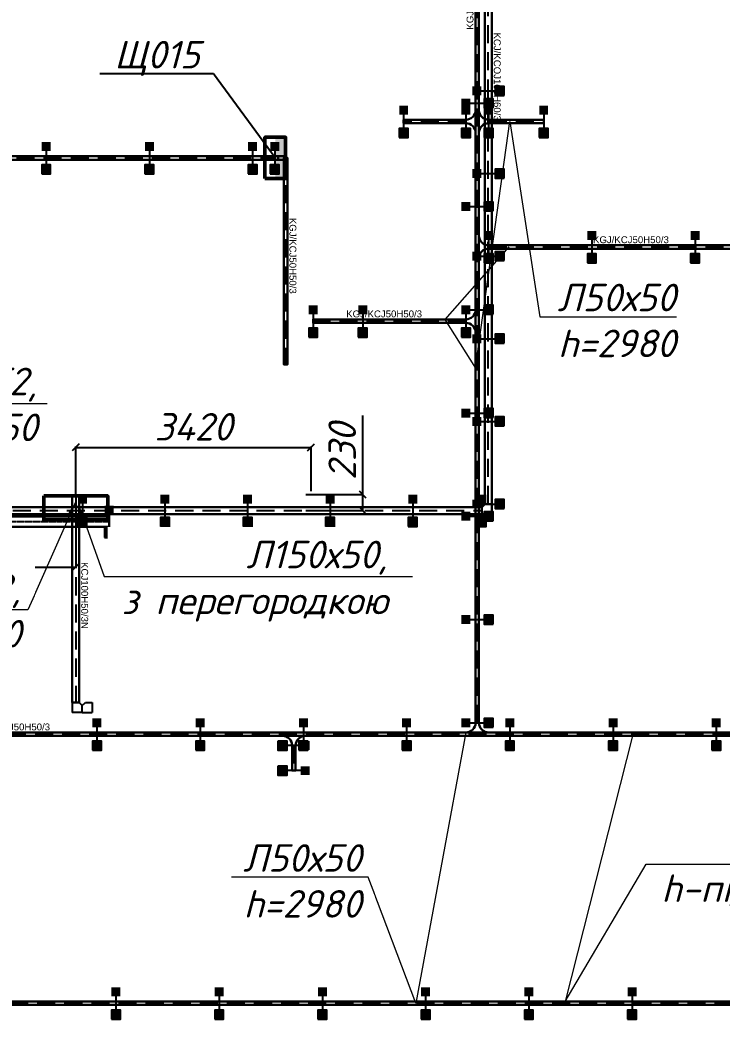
# Model space of a CAD drawing. Extents: x 221643 to 289394, y 86804 to 109436.
# Drawn here: x 224039 to 225059, y 89187 to 90639 of the extents above; entities that cross this region are included whole.
import ezdxf
from ezdxf import colors
from ezdxf.entities.mleader import LeaderData, LeaderLine
from ezdxf.math import Vec2, Vec3

# ---------------------------------------------------------------- set-up
doc = ezdxf.new("R2010")
doc.units = 0
doc.linetypes.add('DASHED2', pattern=[0.375, 0.25, -0.125])
doc.layers.get('Defpoints').update_dxf_attribs({"color": 140})
doc.layers.add('BAKS_opis', color=7, linetype='Continuous')
doc.layers.add("E_Прив'язки", color=24, linetype='Continuous')
for name, color, linetype, lineweight in [('E_Лотки', 5, 'Continuous', 30), ('E_Лотки_аварійні', 1, 'Continuous', 30), ('E_Позначення', 7, 'Continuous', 15), ('E_Щити', 1, 'Continuous', 50)]:
    doc.layers.add(name, color=color, linetype=linetype, lineweight=lineweight)
doc.layers.add('E_Лотки_опори_опуски', color=2, linetype='Continuous', plot=False)
doc.styles.add('GOST 2.304', font='isocpeui.ttf')
doc.styles.add('ISO', font='isocpeui.ttf')
doc.styles.add('ROMANS', font='ROMANS')
doc.styles.get("Standard").update_dxf_attribs({"font": 'arial.ttf'})
doc.styles.add('ГОСТ 2.304', font='isocpeui.ttf')
doc.dimstyles.new('ISO-25', dxfattribs={"dimtxt": 2.5, "dimasz": 2.5, "dimexe": 1.25, "dimexo": 0.625, "dimtad": 1, "dimtxsty": 'Standard', "dimcen": 2.5, "dimadec": 0, "dimazin": 0, "dimtfac": 1, "dimtmove": 0, "dimatfit": 3, "dimfxl": 1, "dimarcsym": 0})

# ---------------------------------------------------------------- blocks, each defined once
blk = doc.blocks.new('*U4')
at = {"lineweight": 40}
h = blk.add_hatch(color=0, dxfattribs=at)
h.dxf.hatch_style = 1
h.paths.add_polyline_path([(300, 150), (-300, 150), (-300, 0), (300, 0)])
at = {"color": 0}
blk.add_lwpolyline([(-300, 300), (300, 300), (300, 0), (-300, 0)], close=True, dxfattribs=at)
blk = doc.blocks.new('_None')
blk = doc.blocks.new('A$C7AF441C8')
at = {"linetype": 'Continuous'}
for p, q in [((0, 158), (50, 158)), ((0, 108), (0, 158)), ((50, 158), (50, 108)), ((50, 108), (0, 108)), ((0, 108), (0, 0)), ((50, 0), (50, 108)), ((0, 0), (50, 0))]:
    blk.add_line(p, q, dxfattribs=at)
blk = doc.blocks.new('LU___50H50')
at = {"xscale": 0.1, "yscale": 0.1, "zscale": 0.1}
blk.add_blockref('A$C7AF441C8', (-2.5, 0), dxfattribs=at)
at = {"style": 'ROMANS', "flags": 9}
for tag, p in [('SYMBOL', (4.9, 15)), ('ID', (4.9, 14.7)), ('NAME', (4.9, 14.4)), ('TYP', (4.9, 14)), ('LENGTH', (4.9, 13.7)), ('ATT_1', (4.9, 13.4)), ('ATT_2', (4.9, 13)), ('ATT_3', (4.9, 12.7)), ('ATT_4', (4.9, 12.3)), ('ATT_5', (4.9, 11.9)), ('LUSTRO', (4.9, 11.6)), ('P1', (4.9, 11.2)), ('P2', (4.9, 10.9)), ('AN', (4.9, 10.6))]:
    blk.add_attdef(tag, p, '', height=0.3, dxfattribs=at)
blk = doc.blocks.new('BAKS_580')
at = {"layer": 'BAKS_opis', "linetype": 'DASHED2', "ltscale": 105}
blk.add_line((0, 0), (0, -300), dxfattribs=at)
at = {"layer": 'E_Лотки_опори_опуски'}
for points in [[(-2.5, 0), (-2.5, -300), (2.5, -300), (2.5, 0)], [(-2.5, 0), (-2.5, -300), (-2.5, -300), (-2.5, 0)], [(2.5, 0), (2.5, -300), (-2.5, -300), (-2.5, 0)], [(2.5, 0), (2.5, -300), (2.5, -300), (2.5, 0)]]:
    blk.add_3dface(points, dxfattribs=at)
at = {"flags": 1}
for tag, p in [('LENGTH', (0, 0)), ('ID', (2.5, 0)), ('ATT_1', (0, -300)), ('ATT_2', (0, -300)), ('ATT_3', (0, -300)), ('ATT_4', (0, -300)), ('ATT_5', (0, -300)), ('AN', (0, -300)), ('TYP', (0, -300)), ('NAME', (0, -300)), ('P1X', (0, -300)), ('P2X', (0, -300)), ('P1Y', (0, -300)), ('P2Y', (0, -300)), ('LUSTRO', (0, -300))]:
    blk.add_attdef(tag, p, '', height=2.5, dxfattribs=at)
at = {"layer": 'BAKS_opis'}
blk.add_attdef('SYMBOL', (5.5, -87), '', height=10, rotation=270, dxfattribs=at)
blk = doc.blocks.new('*U5')
at = {"color": 0}
blk.add_lwpolyline([(-600, 450), (600, 450), (600, 0), (-600, 0)], close=True, dxfattribs=at)
blk = doc.blocks.new('BAKS_882')
at = {"layer": 'BAKS_opis', "linetype": 'DASHED2', "ltscale": 105}
blk.add_line((0, 0), (0, -16.5), dxfattribs=at)
at = {"layer": 'E_Лотки'}
for points in [[(-5, 0), (-5, -16.5), (5, -16.5), (5, 0)], [(-5, 0), (-5, -16.5), (-5, -16.5), (-5, 0)], [(5, 0), (5, -16.5), (-5, -16.5), (-5, 0)], [(5, 0), (5, -16.5), (5, -16.5), (5, 0)]]:
    blk.add_3dface(points, dxfattribs=at)
at = {"flags": 1}
for tag, p in [('LENGTH', (0, 0)), ('ID', (5, 0)), ('ATT_1', (0, -26)), ('ATT_2', (0, -26)), ('ATT_3', (0, -26)), ('ATT_4', (0, -26)), ('ATT_5', (0, -26)), ('AN', (0, -26)), ('TYP', (0, -26)), ('NAME', (0, -26)), ('P1X', (0, -26)), ('P2X', (0, -26)), ('P1Y', (0, -26)), ('P2Y', (0, -26))]:
    blk.add_attdef(tag, p, '', height=2.5, dxfattribs=at)
at = {"layer": 'BAKS_opis', "flags": 1}
blk.add_attdef('SYMBOL', (-8, -13), '', height=10, rotation=90, dxfattribs=at)
blk = doc.blocks.new('BAKS_883')
at = {"layer": 'BAKS_opis', "linetype": 'DASHED2', "ltscale": 105}
blk.add_line((0, 0), (0, -300), dxfattribs=at)
at = {"layer": 'E_Лотки_опори_опуски'}
for points in [[(-5, 0), (-5, -300), (5, -300), (5, 0)], [(-5, 0), (-5, -300), (-5, -300), (-5, 0)], [(5, 0), (5, -300), (-5, -300), (-5, 0)], [(5, 0), (5, -300), (5, -300), (5, 0)]]:
    blk.add_3dface(points, dxfattribs=at)
at = {"flags": 1}
for tag, p in [('LENGTH', (0, 0)), ('ID', (5, 0)), ('ATT_1', (0, -300)), ('ATT_2', (0, -300)), ('ATT_3', (0, -300)), ('ATT_4', (0, -300)), ('ATT_5', (0, -300)), ('AN', (0, -300)), ('TYP', (0, -300)), ('NAME', (0, -300)), ('P1X', (0, -300)), ('P2X', (0, -300)), ('P1Y', (0, -300)), ('P2Y', (0, -300)), ('LUSTRO', (0, -300))]:
    blk.add_attdef(tag, p, '', height=2.5, dxfattribs=at)
at = {"layer": 'BAKS_opis'}
blk.add_attdef('SYMBOL', (8, -96), '', height=10, rotation=270, dxfattribs=at)
blk = doc.blocks.new('A$C7FF703E6')
at = {"linetype": 'Continuous'}
for p, q in [((0, 145), (100, 145)), ((0, 145), (0, 0)), ((100, 145), (145, 100)), ((145, 100), (145, 0)), ((145, 0), (0, 0))]:
    blk.add_line(p, q, dxfattribs=at)
blk = doc.blocks.new('KK___100')
at = {"xscale": 0.1, "yscale": 0.1, "zscale": 0.1, "rotation": 270}
blk.add_blockref('A$C7FF703E6', (-5, 14.5), dxfattribs=at)
at = {"style": 'ROMANS', "flags": 9}
for tag, p in [('SYMBOL', (-1386.7, 2120.9)), ('ID', (-1386.4, 2120.9)), ('NAME', (-1386.1, 2120.9)), ('TYP', (-1385.8, 2120.9)), ('LENGTH', (-1385.4, 2120.9)), ('ATT_1', (-1385.1, 2120.9)), ('ATT_2', (-1384.8, 2120.9)), ('ATT_3', (-1384.4, 2120.9)), ('ATT_4', (-1384, 2120.9)), ('ATT_5', (-1383.7, 2120.9)), ('LUSTRO', (-1383.3, 2120.9)), ('P1', (-1383, 2120.9)), ('P2', (-1382.7, 2120.9)), ('AN', (-1382.4, 2120.9))]:
    blk.add_attdef(tag, p, '', height=0.3, rotation=90, dxfattribs=at)
blk = doc.blocks.new('_Oblique')
at = {"color": 0, "linetype": 'ByBlock', "lineweight": -2}
blk.add_line((-0.5, -0.5), (0.5, 0.5), dxfattribs=at)
blk = doc.blocks.new('*D494')
at = {"layer": 'Defpoints', "color": 0, "transparency": 16777216}
for p in [(224462, 90017.7), (224120, 89947.2), (224462, 89954.2)]:
    blk.add_point(p, dxfattribs=at)
at = {"layer": "E_Прив'язки", "color": 0, "lineweight": -2, "transparency": 16777216}
for p, q in [((224120, 89947.2), (224120, 90019)), ((224120, 90017.7), (224462, 90017.7)), ((224462, 89954.2), (224462, 90019))]:
    blk.add_line(p, q, dxfattribs=at)
at = {"layer": "E_Прив'язки", "color": 0, "lineweight": -2, "transparency": 16777216, "xscale": 10, "yscale": 10, "zscale": 10, "rotation": 180}
blk.add_blockref('_Oblique', (224120, 90017.7), dxfattribs=at)
at = {"layer": "E_Прив'язки", "color": 0, "lineweight": -2, "transparency": 16777216, "xscale": 10, "yscale": 10, "zscale": 10}
blk.add_blockref('_Oblique', (224462, 90017.7), dxfattribs=at)
at = {"layer": "E_Прив'язки", "color": 0, "transparency": 16777216, "insert": (224291, 90047.7), "char_height": 40, "attachment_point": 5, "style": 'GOST 2.304', "bg_fill": 3, "box_fill_scale": 1.1, "bg_fill_color": 256, "bg_fill_true_color": 13158600, "bg_fill_transparency": 0}
blk.add_mtext('3420', dxfattribs=at)
blk = doc.blocks.new('*D495')
at = {"layer": 'Defpoints', "color": 0, "transparency": 16777216}
for p in [(223570, 89947.2), (224120, 89947.2), (224120, 89843.9)]:
    blk.add_point(p, dxfattribs=at)
at = {"layer": "E_Прив'язки", "color": 0, "lineweight": -2, "transparency": 16777216}
for p, q in [((223570, 89947.2), (223570, 89842.6)), ((224120, 89947.2), (224120, 89842.6)), ((223570, 89843.9), (224120, 89843.9))]:
    blk.add_line(p, q, dxfattribs=at)
at = {"layer": "E_Прив'язки", "color": 0, "lineweight": -2, "transparency": 16777216, "xscale": 10, "yscale": 10, "zscale": 10, "rotation": 180}
blk.add_blockref('_Oblique', (223570, 89843.9), dxfattribs=at)
at = {"layer": "E_Прив'язки", "color": 0, "lineweight": -2, "transparency": 16777216, "xscale": 10, "yscale": 10, "zscale": 10}
blk.add_blockref('_Oblique', (224120, 89843.9), dxfattribs=at)
at = {"layer": "E_Прив'язки", "color": 0, "transparency": 16777216, "insert": (223845, 89873.9), "char_height": 40, "attachment_point": 5, "style": 'GOST 2.304', "bg_fill": 3, "box_fill_scale": 1.1, "bg_fill_color": 256, "bg_fill_true_color": 13158600, "bg_fill_transparency": 0}
blk.add_mtext('5500', dxfattribs=at)
blk = doc.blocks.new('BAKS_885')
at = {"layer": 'BAKS_opis', "color": 105, "linetype": 'DASHED2'}
blk.add_line((0, 0), (1500, 0), dxfattribs=at)
at = {"layer": 'E_Лотки'}
for points in [[(0, -7.5), (1500, -7.5), (1500, 7.5), (0, 7.5)], [(0, 7.5), (1500, 7.5), (1500, -7.5), (0, -7.5)], [(0, 7.5), (1500, 7.5), (1500, 7.5), (0, 7.5)], [(0, -7.5), (1500, -7.5), (1500, -7.5), (0, -7.5)]]:
    blk.add_3dface(points, dxfattribs=at)
at = {"flags": 1}
for tag, p in [('ID', (0, 7.5)), ('LENGTH', (0, 0)), ('ATT_1', (1500, 0)), ('ATT_2', (1500, 0)), ('ATT_3', (1500, 0)), ('ATT_4', (1500, 0)), ('ATT_5', (1500, 0)), ('AN', (1500, 0)), ('TYP', (1500, 0)), ('NAME', (1500, 0)), ('P1X', (1500, 0)), ('P2X', (1500, 0)), ('P1Y', (1500, 0)), ('P2Y', (1500, 0)), ('LUSTRO', (1500, 0))]:
    blk.add_attdef(tag, p, '', height=2.5, dxfattribs=at)
at = {"layer": 'BAKS_opis'}
blk.add_attdef('SYMBOL', (696, 10.5), '', height=10, dxfattribs=at)
blk = doc.blocks.new('A$C4863500E')
at = {"linetype": 'Continuous'}
for p, q in [((380, 140), (0, 140)), ((240, 0), (140, 0))]:
    blk.add_line(p, q, dxfattribs=at)
for centre, start, end in [((0, 0), 0, 90), ((380, 0), 90, 180)]:
    blk.add_arc(centre, 140, start, end, dxfattribs=at)
blk = doc.blocks.new('TKD___100')
at = {"xscale": 0.1, "yscale": 0.1, "zscale": 0.1}
blk.add_blockref('A$C4863500E', (-19, -14), dxfattribs=at)
at = {"style": 'ROMANS', "flags": 9}
for tag, p in [('SYMBOL', (4.9, 15)), ('ID', (4.9, 14.7)), ('NAME', (4.9, 14.4)), ('TYP', (4.9, 14)), ('LENGTH', (4.9, 13.7)), ('ATT_1', (4.9, 13.4)), ('ATT_2', (4.9, 13)), ('ATT_3', (4.9, 12.7)), ('ATT_4', (4.9, 12.3)), ('ATT_5', (4.9, 11.9)), ('LUSTRO', (4.9, 11.6)), ('P1', (4.9, 11.2)), ('P2', (4.9, 10.9)), ('AN', (4.9, 10.6))]:
    blk.add_attdef(tag, p, '', height=0.3, dxfattribs=at)
blk = doc.blocks.new('A$C3C5B6495')
at = {"linetype": 'Continuous'}
for p, q in [((0, 33), (0, 0)), ((14, 19), (14, 14))]:
    blk.add_line(p, q, dxfattribs=at)
for centre, start, end in [((14, 33), 180, 270), ((14, 0), 90, 180)]:
    blk.add_arc(centre, 14, start, end, dxfattribs=at)
blk = doc.blocks.new('TKD___50')
blk.add_blockref('A$C3C5B6495', (0, -16.5))
blk = doc.blocks.new('BAKS_1494')
at = {"layer": 'BAKS_opis', "linetype": 'DASHED2', "ltscale": 105}
blk.add_line((0, 0), (2462.2, 0), dxfattribs=at)
at = {"layer": 'E_Лотки'}
for points in [[(0, -2.5), (2462.2, -2.5), (2462.2, 2.5), (0, 2.5)], [(0, 2.5), (2462.2, 2.5), (2462.2, -2.5), (0, -2.5)], [(0, 2.5), (2462.2, 2.5), (2462.2, 2.5), (0, 2.5)], [(0, -2.5), (2462.2, -2.5), (2462.2, -2.5), (0, -2.5)]]:
    blk.add_3dface(points, dxfattribs=at)
at = {"flags": 1}
for tag, p in [('ID', (0, 2.5)), ('LENGTH', (0, 0)), ('ATT_1', (2469.2, 0)), ('ATT_2', (2469.2, 0)), ('ATT_3', (2469.2, 0)), ('ATT_4', (2469.2, 0)), ('ATT_5', (2469.2, 0)), ('AN', (2469.2, 0)), ('TYP', (2469.2, 0)), ('NAME', (2469.2, 0)), ('P1X', (2469.2, 0)), ('P2X', (2469.2, 0)), ('P1Y', (2469.2, 0)), ('P2Y', (2469.2, 0))]:
    blk.add_attdef(tag, p, '', height=2.5, dxfattribs=at)
at = {"layer": 'BAKS_opis'}
blk.add_attdef('SYMBOL', (1171.6, 5.5), '', height=10, rotation=0, dxfattribs=at)
blk = doc.blocks.new('BAKS_1503')
at = {"layer": 'BAKS_opis', "linetype": 'DASHED2', "ltscale": 105}
blk.add_line((0, 0), (-7077.6, 0), dxfattribs=at)
at = {"layer": 'E_Лотки'}
for points in [[(0, 2.5), (-7077.6, 2.5), (-7077.6, -2.5), (0, -2.5)], [(0, 2.5), (-7077.6, 2.5), (-7077.6, 2.5), (0, 2.5)], [(0, -2.5), (-7077.6, -2.5), (-7077.6, 2.5), (0, 2.5)], [(0, -2.5), (-7077.6, -2.5), (-7077.6, -2.5), (0, -2.5)]]:
    blk.add_3dface(points, dxfattribs=at)
at = {"flags": 1}
for tag, p in [('ATT_1', (-7077.6, 0)), ('ATT_2', (-7077.6, 0)), ('ATT_3', (-7077.6, 0)), ('ATT_4', (-7077.6, 0)), ('ATT_5', (-7077.6, 0)), ('AN', (-7077.6, 0)), ('TYP', (-7077.6, 0)), ('NAME', (-7077.6, 0)), ('P1X', (-7077.6, 0)), ('P2X', (-7077.6, 0)), ('P1Y', (-7077.6, 0)), ('P2Y', (-7077.6, 0)), ('LUSTRO', (-7077.6, 0)), ('LENGTH', (7, 0)), ('ID', (7, -2.5))]:
    blk.add_attdef(tag, p, '', height=2.5, dxfattribs=at)
at = {"layer": 'BAKS_opis'}
blk.add_attdef('SYMBOL', (-3598.3, 5.5), '', height=10, rotation=360, dxfattribs=at)
blk = doc.blocks.new('BAKS_1523')
at = {"layer": 'BAKS_opis', "linetype": 'DASHED2', "ltscale": 105}
blk.add_line((0, 0), (0, -36.5), dxfattribs=at)
at = {"layer": 'E_Лотки'}
for points in [[(-2.5, 0), (-2.5, -36.5), (2.5, -36.5), (2.5, 0)], [(-2.5, 0), (-2.5, -36.5), (-2.5, -36.5), (-2.5, 0)], [(2.5, 0), (2.5, -36.5), (-2.5, -36.5), (-2.5, 0)], [(2.5, 0), (2.5, -36.5), (2.5, -36.5), (2.5, 0)]]:
    blk.add_3dface(points, dxfattribs=at)
at = {"flags": 1}
for tag, p in [('LENGTH', (0, 0)), ('ID', (2.5, 0)), ('ATT_1', (0, -36.5)), ('ATT_2', (0, -36.5)), ('ATT_3', (0, -36.5)), ('ATT_4', (0, -36.5)), ('ATT_5', (0, -36.5)), ('AN', (0, -36.5)), ('TYP', (0, -36.5)), ('NAME', (0, -36.5)), ('P1X', (0, -36.5)), ('P2X', (0, -36.5)), ('P1Y', (0, -36.5)), ('P2Y', (0, -36.5)), ('LUSTRO', (0, -36.5))]:
    blk.add_attdef(tag, p, '', height=2.5, dxfattribs=at)
at = {"layer": 'BAKS_opis', "flags": 1}
blk.add_attdef('SYMBOL', (5.5, -18.2), '', height=10, rotation=270, dxfattribs=at)
blk = doc.blocks.new('BAKS_1525')
at = {"layer": 'BAKS_opis', "linetype": 'DASHED2', "ltscale": 105}
blk.add_line((0, 0), (0, 2139.9), dxfattribs=at)
at = {"layer": 'E_Лотки'}
for points in [[(2.5, 0), (2.5, 2139.9), (-2.5, 2139.9), (-2.5, 0)], [(-2.5, 0), (-2.5, 2139.9), (2.5, 2139.9), (2.5, 0)], [(-2.5, 0), (-2.5, 2139.9), (-2.5, 2139.9), (-2.5, 0)], [(2.5, 0), (2.5, 2139.9), (2.5, 2139.9), (2.5, 0)]]:
    blk.add_3dface(points, dxfattribs=at)
at = {"flags": 1}
for tag, p in [('ATT_1', (0, 2139.9)), ('ATT_2', (0, 2139.9)), ('ATT_3', (0, 2139.9)), ('ATT_4', (0, 2139.9)), ('ATT_5', (0, 2139.9)), ('AN', (0, 2139.9)), ('TYP', (0, 2139.9)), ('NAME', (0, 2139.9)), ('P1X', (0, 2139.9)), ('P2X', (0, 2139.9)), ('P1Y', (0, 2139.9)), ('P2Y', (0, 2139.9)), ('LUSTRO', (0, 2139.9)), ('ID', (-2.5, 0)), ('LENGTH', (0, 0))]:
    blk.add_attdef(tag, p, '', height=2.5, dxfattribs=at)
at = {"layer": 'BAKS_opis'}
blk.add_attdef('SYMBOL', (-5.5, 1006.9), '', height=10, rotation=90, dxfattribs=at)
blk = doc.blocks.new('BAKS_1535')
at = {"layer": 'BAKS_opis', "linetype": 'DASHED2', "ltscale": 105}
blk.add_line((0, 0), (-90.5, 0), dxfattribs=at)
at = {"layer": 'E_Лотки'}
for points in [[(0, 2.5), (-90.5, 2.5), (-90.5, -2.5), (0, -2.5)], [(0, 2.5), (-90.5, 2.5), (-90.5, 2.5), (0, 2.5)], [(0, -2.5), (-90.5, -2.5), (-90.5, 2.5), (0, 2.5)], [(0, -2.5), (-90.5, -2.5), (-90.5, -2.5), (0, -2.5)]]:
    blk.add_3dface(points, dxfattribs=at)
at = {"flags": 1}
for tag, p in [('ATT_1', (-90.5, 0)), ('ATT_2', (-90.5, 0)), ('ATT_3', (-90.5, 0)), ('ATT_4', (-90.5, 0)), ('ATT_5', (-90.5, 0)), ('AN', (-90.5, 0)), ('TYP', (-90.5, 0)), ('NAME', (-90.5, 0)), ('P1X', (-90.5, 0)), ('P2X', (-90.5, 0)), ('P1Y', (-90.5, 0)), ('P2Y', (-90.5, 0)), ('LUSTRO', (-90.5, 0)), ('LENGTH', (0, 0)), ('ID', (0, -2.5))]:
    blk.add_attdef(tag, p, '', height=2.5, dxfattribs=at)
at = {"layer": 'BAKS_opis', "flags": 1}
blk.add_attdef('SYMBOL', (-45.2, 5.5), '', height=10, rotation=0, dxfattribs=at)
blk = doc.blocks.new('BAKS_1536')
at = {"layer": 'BAKS_opis', "linetype": 'DASHED2', "ltscale": 105}
blk.add_line((0, 0), (-222, 0), dxfattribs=at)
at = {"layer": 'E_Лотки'}
for points in [[(0, 2.5), (-222, 2.5), (-222, -2.5), (0, -2.5)], [(0, 2.5), (-222, 2.5), (-222, 2.5), (0, 2.5)], [(0, -2.5), (-222, -2.5), (-222, 2.5), (0, 2.5)], [(0, -2.5), (-222, -2.5), (-222, -2.5), (0, -2.5)]]:
    blk.add_3dface(points, dxfattribs=at)
at = {"flags": 1}
for tag, p in [('ATT_1', (-222, 0)), ('ATT_2', (-222, 0)), ('ATT_3', (-222, 0)), ('ATT_4', (-222, 0)), ('ATT_5', (-222, 0)), ('AN', (-222, 0)), ('TYP', (-222, 0)), ('NAME', (-222, 0)), ('P1X', (-222, 0)), ('P2X', (-222, 0)), ('P1Y', (-222, 0)), ('P2Y', (-222, 0)), ('LUSTRO', (-222, 0)), ('LENGTH', (0, 0)), ('ID', (0, -2.5))]:
    blk.add_attdef(tag, p, '', height=2.5, dxfattribs=at)
at = {"layer": 'BAKS_opis'}
blk.add_attdef('SYMBOL', (-174, 5.5), '', height=10, rotation=0, dxfattribs=at)
blk = doc.blocks.new('BAKS_1555')
at = {"layer": 'BAKS_opis', "linetype": 'DASHED2', "ltscale": 105}
blk.add_line((0, 0), (2020.3, 0), dxfattribs=at)
at = {"layer": 'E_Лотки_аварійні'}
for points in [[(0, -5), (2020.3, -5), (2020.3, 5), (0, 5)], [(0, 5), (2020.3, 5), (2020.3, -5), (0, -5)], [(0, 5), (2020.3, 5), (2020.3, 5), (0, 5)], [(0, -5), (2020.3, -5), (2020.3, -5), (0, -5)]]:
    blk.add_3dface(points, dxfattribs=at)
at = {"flags": 1}
for tag, p in [('ID', (0, 5)), ('LENGTH', (0, 0)), ('ATT_1', (2029.8, 0)), ('ATT_2', (2029.8, 0)), ('ATT_3', (2029.8, 0)), ('ATT_4', (2029.8, 0)), ('ATT_5', (2029.8, 0)), ('AN', (2029.8, 0)), ('TYP', (2029.8, 0)), ('NAME', (2029.8, 0)), ('P1X', (2029.8, 0)), ('P2X', (2029.8, 0)), ('P1Y', (2029.8, 0)), ('P2Y', (2029.8, 0))]:
    blk.add_attdef(tag, p, '', height=2.5, dxfattribs=at)
at = {"layer": 'BAKS_opis'}
blk.add_attdef('SYMBOL', (942.9, 8), '', height=10, dxfattribs=at)
blk = doc.blocks.new('BAKS_1557')
at = {"layer": 'BAKS_opis', "linetype": 'DASHED2', "ltscale": 105}
blk.add_line((0, 0), (0, 1225.8), dxfattribs=at)
at = {"layer": 'E_Лотки_аварійні'}
for points in [[(5, 0), (5, 1225.8), (-5, 1225.8), (-5, 0)], [(-5, 0), (-5, 1225.8), (5, 1225.8), (5, 0)], [(-5, 0), (-5, 1225.8), (-5, 1225.8), (-5, 0)], [(5, 0), (5, 1225.8), (5, 1225.8), (5, 0)]]:
    blk.add_3dface(points, dxfattribs=at)
at = {"flags": 1}
for tag, p in [('ATT_1', (0, 1235.3)), ('ATT_2', (0, 1235.3)), ('ATT_3', (0, 1235.3)), ('ATT_4', (0, 1235.3)), ('ATT_5', (0, 1235.3)), ('AN', (0, 1235.3)), ('TYP', (0, 1235.3)), ('NAME', (0, 1235.3)), ('P1X', (0, 1235.3)), ('P2X', (0, 1235.3)), ('P1Y', (0, 1235.3)), ('P2Y', (0, 1235.3)), ('ID', (-5, -9.5)), ('LENGTH', (0, -9.5))]:
    blk.add_attdef(tag, p, '', height=2.5, dxfattribs=at)
at = {"layer": 'BAKS_opis'}
blk.add_attdef('SYMBOL', (8, 684.9), '', height=10, rotation=270, dxfattribs=at)
blk = doc.blocks.new('BAKS_1644')
at = {"layer": 'BAKS_opis', "linetype": 'DASHED2', "ltscale": 105}
blk.add_line((0, 0), (422.4, 0), dxfattribs=at)
at = {"layer": 'E_Лотки'}
for points in [[(0, -2.5), (422.4, -2.5), (422.4, 2.5), (0, 2.5)], [(0, 2.5), (422.4, 2.5), (422.4, -2.5), (0, -2.5)], [(0, 2.5), (422.4, 2.5), (422.4, 2.5), (0, 2.5)], [(0, -2.5), (422.4, -2.5), (422.4, -2.5), (0, -2.5)]]:
    blk.add_3dface(points, dxfattribs=at)
at = {"flags": 1}
for tag, p in [('ID', (0, 2.5)), ('LENGTH', (0, 0)), ('TYP', (429.4, 0)), ('ATT_1', (429.4, 0)), ('ATT_2', (429.4, 0)), ('ATT_3', (429.4, 0)), ('ATT_4', (429.4, 0)), ('ATT_5', (429.4, 0)), ('AN', (429.4, 0)), ('NAME', (429.4, 0)), ('P1X', (429.4, 0)), ('P2X', (429.4, 0)), ('P1Y', (429.4, 0)), ('P2Y', (429.4, 0))]:
    blk.add_attdef(tag, p, '', height=2.5, dxfattribs=at)
at = {"layer": 'BAKS_opis'}
blk.add_attdef('SYMBOL', (151.7, 5.5), '', height=10, dxfattribs=at)
blk = doc.blocks.new('BAKS_1648')
at = {"layer": 'BAKS_opis', "linetype": 'DASHED2', "ltscale": 105}
blk.add_line((0, 0), (80, 0), dxfattribs=at)
at = {"layer": 'E_Лотки'}
for points in [[(0, -2.5), (80, -2.5), (80, 2.5), (0, 2.5)], [(0, 2.5), (80, 2.5), (80, -2.5), (0, -2.5)], [(0, 2.5), (80, 2.5), (80, 2.5), (0, 2.5)], [(0, -2.5), (80, -2.5), (80, -2.5), (0, -2.5)]]:
    blk.add_3dface(points, dxfattribs=at)
at = {"flags": 1}
for tag, p in [('ID', (0, 2.5)), ('LENGTH', (0, 0)), ('ATT_1', (80, 0)), ('ATT_2', (80, 0)), ('ATT_3', (80, 0)), ('ATT_4', (80, 0)), ('ATT_5', (80, 0)), ('AN', (80, 0)), ('TYP', (80, 0)), ('NAME', (80, 0)), ('P1X', (80, 0)), ('P2X', (80, 0)), ('P1Y', (80, 0)), ('P2Y', (80, 0)), ('LUSTRO', (80, 0))]:
    blk.add_attdef(tag, p, '', height=2.5, dxfattribs=at)
at = {"layer": 'BAKS_opis', "flags": 1}
blk.add_attdef('SYMBOL', (40, 5.5), '', height=10, dxfattribs=at)
blk = doc.blocks.new('BAKS_1651')
at = {"layer": 'BAKS_opis', "linetype": 'DASHED2', "ltscale": 105}
blk.add_line((0, 0), (1832.2, 0), dxfattribs=at)
at = {"layer": 'E_Лотки'}
for points in [[(0, -2.5), (1832.2, -2.5), (1832.2, 2.5), (0, 2.5)], [(0, 2.5), (1832.2, 2.5), (1832.2, -2.5), (0, -2.5)], [(0, 2.5), (1832.2, 2.5), (1832.2, 2.5), (0, 2.5)], [(0, -2.5), (1832.2, -2.5), (1832.2, -2.5), (0, -2.5)]]:
    blk.add_3dface(points, dxfattribs=at)
at = {"flags": 1}
for tag, p in [('ID', (0, 2.5)), ('LENGTH', (0, 0)), ('ATT_1', (1832.2, 0)), ('ATT_2', (1832.2, 0)), ('ATT_3', (1832.2, 0)), ('ATT_4', (1832.2, 0)), ('ATT_5', (1832.2, 0)), ('AN', (1832.2, 0)), ('TYP', (1832.2, 0)), ('NAME', (1832.2, 0)), ('P1X', (1832.2, 0)), ('P2X', (1832.2, 0)), ('P1Y', (1832.2, 0)), ('P2Y', (1832.2, 0)), ('LUSTRO', (1832.2, 0))]:
    blk.add_attdef(tag, p, '', height=2.5, dxfattribs=at)
at = {"layer": 'BAKS_opis'}
blk.add_attdef('SYMBOL', (853.1, 5.5), '', height=10, dxfattribs=at)
blk = doc.blocks.new('podpora_200')
for points in [[(-6.5, 10), (0, 10), (6.5, 10), (6.5, 23.1), (-6.5, 23.1)], [(-6.5, -23.1), (6.5, -23.1), (6.5, -10), (-6.5, -10)]]:
    blk.add_hatch(color=256).paths.add_polyline_path(points)
blk.add_line((0, 10), (0, -10))
blk.add_lwpolyline([(-6.5, -23.1), (6.5, -23.1), (6.5, -10), (-6.5, -10)], close=True)
at = {"style": 'ROMANS', "flags": 9}
for tag, p in [('SYMBOL', (3.3, 14.9)), ('ID', (3.3, 14.5)), ('TYP', (3.3, 13.9)), ('ATT_1', (3.3, 13.2)), ('ATT_2', (3.3, 12.9)), ('ATT_3', (3.3, 12.5)), ('ATT_4', (3.3, 12.2)), ('ATT_5', (3.3, 11.8)), ('AN', (3.3, 10.8)), ('ELEM', (3.3, 10.5)), ('NAME', (3.3, 14.2)), ('LENGTH', (3.3, 13.6)), ('P1', (3.3, 11.4)), ('P2', (3.3, 11.1))]:
    blk.add_attdef(tag, p, '', height=0.3, dxfattribs=at)
blk = doc.blocks.new('*D1567')
at = {"layer": 'Defpoints', "color": 0, "transparency": 16777216}
for p in [(224454.6, 89949.2), (224537.2, 89949.2), (224454.6, 89926)]:
    blk.add_point(p, dxfattribs=at)
at = {"layer": "E_Прив'язки", "color": 0, "lineweight": -2, "transparency": 16777216}
for p, q in [((224537.2, 89949.2), (224537.2, 90064.1)), ((224454.6, 89949.2), (224538.4, 89949.2)), ((224537.2, 89926), (224537.2, 89949.2)), ((224454.6, 89926), (224538.4, 89926))]:
    blk.add_line(p, q, dxfattribs=at)
at = {"layer": "E_Прив'язки", "color": 0, "lineweight": -2, "transparency": 16777216, "xscale": 10, "yscale": 10, "zscale": 10}
for p, rotation in [((224537.2, 89949.2), 90), ((224537.2, 89926), 270)]:
    blk.add_blockref('_Oblique', p, dxfattribs=dict(at, rotation=rotation))
at = {"layer": "E_Прив'язки", "color": 0, "transparency": 16777216, "insert": (224507.2, 90011.7), "char_height": 40, "attachment_point": 5, "rotation": 90, "style": 'GOST 2.304', "bg_fill": 3, "box_fill_scale": 1.1, "bg_fill_color": 256, "bg_fill_true_color": 13158600, "bg_fill_transparency": 0}
blk.add_mtext('230', dxfattribs=at)

msp = doc.modelspace()

# ---------------------------------------------------------------- block references
at = {"layer": 'E_Лотки'}
for name, p in [('BAKS_1525', (224703.5036, 89617.6718)), ('BAKS_1644', (224720.0036, 90308.8888)), ('BAKS_1536', (224687.0036, 90201.144)), ('BAKS_1494', (222800.828, 89601.1718))]:
    msp.add_blockref(name, p, dxfattribs=at).add_auto_attribs({'SYMBOL': 'KGJ/KCJ50H50/3'})
for name, p, rotation in [('TKD___50', (224701.0036, 90491.1718), 180), ('LU___50H50', (224425.0036, 90438.1718), 90), ('TKD___50', (224701.0036, 90201.144), 180), ('TKD___50', (224703.5036, 89603.6718), 89.99999999999999), ('TKD___50', (224437.0036, 89598.6718), 270)]:
    msp.add_blockref(name, p, dxfattribs=dict(at, rotation=rotation))
at = {"layer": 'E_Лотки', "xscale": -1, "rotation": 180}
for p in [(224706.0036, 90491.1718), (224706.0036, 90308.8888)]:
    msp.add_blockref('TKD___50', p, dxfattribs=at)
at = {"layer": 'E_Лотки'}
for name, p in [('BAKS_1535', (224687.0036, 90491.1718)), ('BAKS_1648', (224720.0036, 90491.1718)), ('BAKS_1651', (222577.0036, 90438.1718)), ('BAKS_882', (224120.0036, 89947.8718)), ('BAKS_1523', (224437.0036, 89584.6718)), ('BAKS_1503', (229878.3993, 89210.4799))]:
    msp.add_blockref(name, p, dxfattribs=at)
at = {"layer": 'E_Лотки_аварійні'}
msp.add_blockref('BAKS_1557', (224719.5036, 89935.4933), dxfattribs=at).add_auto_attribs({'SYMBOL': 'KCJ/KCOJ100H60/3'})
at = {"layer": 'E_Лотки_аварійні', "xscale": -1, "rotation": 270}
msp.add_blockref('KK___100', (224710.0036, 89925.9933), dxfattribs=at)
at = {"layer": 'E_Лотки_опори_опуски'}
for name, p, rotation in [('podpora_200', (224719.5036, 90535.4933), 90), ('podpora_200', (224703.5036, 90517.6718), 90), ('podpora_200', (224719.5036, 90415.4933), 90), ('podpora_200', (224703.5036, 90367.6718), 90), ('podpora_200', (224719.5036, 90295.4933), 90), ('podpora_200', (224703.5036, 90217.6718), 90), ('podpora_200', (224719.5036, 90175.4933), 90), ('podpora_200', (224703.5036, 90067.6718), 90), ('podpora_200', (224719.5036, 90055.4933), 90), ('podpora_200', (224719.5036, 89935.4933), 90), ('podpora_200', (224703.5036, 89917.6718), 90), ('podpora_200', (224703.5036, 89767.6718), 90), ('KK___100', (224139.0036, 89647.1718), 180), ('podpora_200', (224703.5036, 89617.6718), 90), ('podpora_200', (224437.0036, 89584.6718), 270), ('podpora_200', (224437.0036, 89548.1718), 270)]:
    msp.add_blockref(name, p, dxfattribs=dict(at, rotation=rotation))
for p in [(224596.5036, 90491.1718), (224687.0036, 90491.1718), (224720.0036, 90491.1718), (224800.0036, 90491.1718), (224077.0036, 90438.1718), (224227.0036, 90438.1718), (224377.0036, 90438.1718), (224409.2036, 90438.1718), (224720.0036, 90308.8888), (224870.0036, 90308.8888), (225020.0036, 90308.8888), (224465.0036, 90201.144), (224537.0036, 90201.144), (224687.0036, 90201.144), (224489.6664, 89925.9933), (224609.6664, 89925.9933), (224710.0036, 89925.9933), (224168.4018, 89909.8718), (224150.828, 89601.1718), (224300.828, 89601.1718), (224450.828, 89601.1718), (224600.828, 89601.1718), (224750.828, 89601.1718), (224900.828, 89601.1718), (225050.828, 89601.1718), (224178.3993, 89210.4799), (224328.3993, 89210.4799), (224478.3993, 89210.4799), (224628.3993, 89210.4799), (224778.3993, 89210.4799), (224928.3993, 89210.4799)]:
    msp.add_blockref('podpora_200', p, dxfattribs=at)
for name, p, values in [('BAKS_580', (224425.0036, 90438.1718), {'SYMBOL': 'KGJ/KCJ50H50/3'}), ('BAKS_883', (224120.0036, 89947.1718), {'SYMBOL': 'KCJ100H50/3N'})]:
    msp.add_blockref(name, p, dxfattribs=at).add_auto_attribs(values)
at = {"layer": 'E_Лотки_опори_опуски', "xscale": -1, "rotation": 180}
msp.add_blockref('KK___100', (224120.0036, 89647.1718), dxfattribs=at)
at = {"layer": 'E_Щити', "xscale": 0.1, "yscale": 0.1, "zscale": 0.1, "rotation": 89.99999999999999}
msp.add_blockref('*U4', (224425.0036, 90438.1718), dxfattribs=at)
at = {"layer": 'E_Щити', "xscale": 0.07750000000000001, "yscale": 0.07750000000000001, "zscale": 0.07750000000000001}
msp.add_blockref('*U5', (224120.0036, 89912.2968), dxfattribs=at)

# ---------------------------------------------------------------- next in the draw order: dimensions: what is measured, and where the dimension line sits
at = {"layer": "E_Прив'язки"}
dim = msp.add_linear_dim(base=(224462.0036, 90017.7243), p1=(224120.0036, 89947.1718), p2=(224462.0036, 89954.1719), dimstyle='ISO-25', override={"dimtxt": 40, "dimasz": 10, "dimexo": 0, "dimgap": 10, "dimlfac": 10, "dimrnd": 5, "dimtxsty": 'GOST 2.304', "dimblk1": 'Oblique', "dimblk2": 'Oblique', "dimsah": 1, "dimfxl": 1.25, "dimtfill": 1}, dxfattribs=at)
dim.commit()
dim.dimension.update_dxf_attribs({"geometry": '*D494', "text_midpoint": (224291.0036, 90047.7243)})

# ---------------------------------------------------------------- next in the draw order: leaders
at = {"layer": 'E_Позначення', "color": 7, "lineweight": 9}
ml = msp.add_multileader_mtext('Standard', dxfattribs=at)
ml.set_content('Щ015', color=7, style='ISO')
ml.set_leader_properties()
ml.set_arrow_properties(name='NONE')
ml.build(insert=Vec2(0, 0))
ml.multileader.update_dxf_attribs({"has_text_frame": 1, "text_left_attachment_type": 7, "text_right_attachment_type": 8, "dogleg_length": 100, "arrow_head_size": 20})
ctx = ml.context
ctx.base_point, ctx.char_height, ctx.arrow_head_size, ctx.landing_gap_size, ctx.plane_origin = Vec3(224165.1187, 90560.2435), 40, 20, 10, Vec3(218980.9944, 90382.8464)
ctx.left_attachment, ctx.right_attachment, ctx.text_align_type = 7, 8, 2
notes = []
notes.append((ctx, [(0, (1, 1, 0), (224320.3612, 90560.2435), (-1, 0), 10, [(0, [(224410.0036, 90438.1718)], 0, [])])]))
ctx.mtext.insert, ctx.mtext.alignment, ctx.mtext.flow_direction = Vec3(224300.3612, 90608.2435), 3, 5
ctx.mtext.has_bg_fill, ctx.mtext.bg_color, ctx.mtext.bg_scale_factor, ctx.mtext.bg_transparency, ctx.mtext.use_window_bg_color = 1, -1027028792, 1.5, 0, 1
at = {"layer": 'E_Позначення'}
ml = msp.add_multileader_mtext('Standard', dxfattribs=at)
ml.set_content('Л50х50\\Ph=2980', color=256, style='ГОСТ 2.304')
ml.set_leader_properties(color=256, linetype='ByLayer', lineweight=-1)
ml.set_arrow_properties(name='NONE')
ml.build(insert=Vec2(0, 0))
ml.multileader.update_dxf_attribs({"has_dogleg": 0, "text_left_attachment_type": 6, "text_right_attachment_type": 6, "dogleg_length": 0, "arrow_head_size": 0.1})
ctx = ml.context
ctx.base_point, ctx.char_height, ctx.arrow_head_size, ctx.landing_gap_size, ctx.plane_origin = Vec3(224794.2521, 90207.4882), 40, 0.1, 10, Vec3(227424.2371, 90043.5427)
ctx.left_attachment, ctx.right_attachment, ctx.text_align_type = 6, 6, 2
notes.append((ctx, [(0, (1, 1, 0), (224794.2521, 90207.4882), (1, 0), 0, [(3, [(224749.1396, 90308.8888), (224656.1744, 90203.644), (224701.0036, 90132.8098), (224750.9832, 90491.1718)], 0, [])])]))
ctx.mtext.insert, ctx.mtext.alignment, ctx.mtext.flow_direction = Vec3(224991.7975, 90255.4882), 3, 5
ctx.mtext.has_bg_fill, ctx.mtext.bg_color, ctx.mtext.bg_scale_factor, ctx.mtext.bg_transparency, ctx.mtext.use_window_bg_color = 1, -1027028792, 1.5, 0, 1
ml = msp.add_multileader_mtext('Standard', dxfattribs=at)
ml.set_content('Л50х50\\Ph=2980', color=256, style='ГОСТ 2.304')
ml.set_leader_properties(color=256, linetype='ByLayer', lineweight=-1)
ml.set_arrow_properties(name='NONE')
ml.build(insert=Vec2(0, 0))
ml.multileader.update_dxf_attribs({"has_dogleg": 0, "text_left_attachment_type": 6, "text_right_attachment_type": 6, "dogleg_length": 0, "arrow_head_size": 0.1})
ctx = ml.context
ctx.base_point, ctx.char_height, ctx.arrow_head_size, ctx.landing_gap_size, ctx.plane_origin = Vec3(224337.3932, 89393.3709), 40, 0.1, 10, Vec3(226967.3782, 89229.4253)
ctx.left_attachment, ctx.right_attachment, ctx.text_align_type = 6, 6, 2
notes.append((ctx, [(1, (1, 1, 0), (224544.9387, 89393.3709), (-1, 0), 0, [(0, [(224687.0751, 89603.6719), (224614.127, 89210.4799)], 0, [])])]))
ctx.mtext.insert, ctx.mtext.alignment, ctx.mtext.flow_direction = Vec3(224534.9387, 89441.3709), 3, 5
ctx.mtext.has_bg_fill, ctx.mtext.bg_color, ctx.mtext.bg_scale_factor, ctx.mtext.bg_transparency, ctx.mtext.use_window_bg_color = 1, -1027028792, 1.5, 0, 1
ml = msp.add_multileader_mtext('Standard', dxfattribs=at)
ml.set_content('Л50х50\\Ph-під піовітроводом', color=256, style='ГОСТ 2.304')
ml.set_leader_properties(color=256, linetype='ByLayer', lineweight=-1)
ml.set_arrow_properties(name='NONE')
ml.build(insert=Vec2(0, 0))
ml.multileader.update_dxf_attribs({"has_dogleg": 0, "text_left_attachment_type": 6, "text_right_attachment_type": 6, "dogleg_length": 0, "arrow_head_size": 0.1})
ctx = ml.context
ctx.base_point, ctx.char_height, ctx.arrow_head_size, ctx.landing_gap_size, ctx.plane_origin = Vec3(224948.9241, 89412.1205), 40, 0.1, 10, Vec3(227717.5938, 89225.5115)
ctx.left_attachment, ctx.right_attachment, ctx.text_align_type = 6, 6, 2
notes.append((ctx, [(0, (1, 1, 0), (224948.9241, 89412.1205), (1, 0), 0, [(1, [(224929.0323, 89598.6718), (224831.4699, 89212.9799)], 0, [])])]))
ctx.mtext.insert, ctx.mtext.alignment, ctx.mtext.flow_direction = Vec3(225466.3787, 89464.1205), 3, 5
ctx.mtext.has_bg_fill, ctx.mtext.bg_color, ctx.mtext.bg_scale_factor, ctx.mtext.bg_transparency, ctx.mtext.use_window_bg_color = 1, -1027028792, 1.5, 0, 1
for ctx, leaders in notes:
    for number, flags, end, landing, length, lines in leaders:
        leader = LeaderData()
        leader.index, (leader.has_last_leader_line, leader.has_dogleg_vector, leader.attachment_direction) = number, flags
        leader.last_leader_point, leader.dogleg_vector, leader.dogleg_length = Vec3(end), Vec3(landing), length
        for number, points, colour, breaks in lines:
            line = LeaderLine()
            line.index, line.vertices, line.color, line.breaks = number, Vec3.list(points), colors.encode_raw_color(colour), breaks
            leader.lines.append(line)
        ctx.leaders.append(leader)

# ---------------------------------------------------------------- next in the draw order: block references
at = {"layer": 'E_Лотки_опори_опуски'}
for p in [(224249.6664, 89925.9933), (224369.6664, 89925.9933)]:
    msp.add_blockref('podpora_200', p, dxfattribs=at)

# ---------------------------------------------------------------- next in the draw order: dimensions: what is measured, and where the dimension line sits
at = {"layer": "E_Прив'язки"}
dim = msp.add_linear_dim(base=(224120.0036, 89843.8902), p1=(223570.0036, 89947.1718), p2=(224120.0036, 89947.1718), dimstyle='ISO-25', override={"dimtxt": 40, "dimasz": 10, "dimexo": 0, "dimgap": 10, "dimlfac": 10, "dimrnd": 5, "dimtxsty": 'GOST 2.304', "dimblk1": 'Oblique', "dimblk2": 'Oblique', "dimsah": 1, "dimfxl": 1.25, "dimtfill": 1}, dxfattribs=at)
dim.commit()
dim.dimension.update_dxf_attribs({"geometry": '*D495', "text_midpoint": (223845.0036, 89873.8902)})

# ---------------------------------------------------------------- next in the draw order: block references
at = {"layer": 'E_Лотки'}
msp.add_blockref('BAKS_885', (222668.4018, 89909.8718), dxfattribs=at)
at = {"layer": 'E_Лотки', "rotation": 180}
msp.add_blockref('TKD___100', (224120.0036, 89917.3718), dxfattribs=at)
at = {"layer": 'E_Лотки_аварійні'}
msp.add_blockref('BAKS_1555', (222689.6664, 89925.9933), dxfattribs=at)
at = {"layer": 'E_Лотки_опори_опуски'}
msp.add_blockref('podpora_200', (224129.6664, 89925.9933), dxfattribs=at)

# ---------------------------------------------------------------- next in the draw order: dimensions: what is measured, and where the dimension line sits
at = {"layer": "E_Прив'язки"}
dim = msp.add_linear_dim(base=(224537.19583, 89949.17176), p1=(224454.6257, 89925.99331), p2=(224454.6257, 89949.17176), angle=90, dimstyle='ISO-25', override={"dimtxt": 40, "dimasz": 10, "dimexo": 0, "dimgap": 10, "dimlfac": 10, "dimrnd": 5, "dimtxsty": 'GOST 2.304', "dimblk1": 'Oblique', "dimblk2": 'Oblique', "dimsah": 1, "dimfxl": 1.25, "dimtfill": 1}, dxfattribs=at)
dim.commit()
dim.dimension.update_dxf_attribs({"geometry": '*D1567', "text_midpoint": (224507.19583, 90011.65661)})

# ---------------------------------------------------------------- next in the draw order: leaders
at = {"layer": 'E_Позначення'}
ml = msp.add_multileader_mtext('Standard', dxfattribs=at)
ml.set_content('ЗС3, \\Pопуск Л100х50', color=256, style='ГОСТ 2.304')
ml.set_leader_properties(color=256, linetype='ByLayer', lineweight=-1)
ml.set_arrow_properties(name='NONE')
ml.build(insert=Vec2(0, 0))
ml.multileader.update_dxf_attribs({"has_dogleg": 0, "text_left_attachment_type": 6, "text_right_attachment_type": 6, "dogleg_length": 0, "arrow_head_size": 0.1})
ctx = ml.context
ctx.base_point, ctx.char_height, ctx.arrow_head_size, ctx.landing_gap_size, ctx.plane_origin = Vec3(223658.4955, 89781.7239), 40, 0.1, 10, Vec3(218600.6951, 90047.9665)
ctx.left_attachment, ctx.right_attachment, ctx.text_align_type = 6, 6, 2
notes = []
notes.append((ctx, [(0, (1, 1, 0), (224050.6168, 89781.7239), (-1, 0), 0, [(0, [(224120.0036, 89938.9218)], 0, [])])]))
ctx.mtext.insert, ctx.mtext.alignment, ctx.mtext.flow_direction = Vec3(224040.6168, 89833.7239), 3, 5
ctx.mtext.has_bg_fill, ctx.mtext.bg_color, ctx.mtext.bg_scale_factor, ctx.mtext.bg_transparency, ctx.mtext.use_window_bg_color = 1, -1027028792, 1.5, 0, 1
ml = msp.add_multileader_mtext('Standard', dxfattribs=at)
ml.set_content('Л150х50, \\Pз перегородкою', color=256, style='ГОСТ 2.304')
ml.set_leader_properties(color=256, linetype='ByLayer', lineweight=-1)
ml.set_arrow_properties(name='NONE')
ml.build(insert=Vec2(0, 0))
ml.multileader.update_dxf_attribs({"has_dogleg": 0, "text_left_attachment_type": 6, "text_right_attachment_type": 6, "dogleg_length": 0, "arrow_head_size": 0.1})
ctx = ml.context
ctx.base_point, ctx.char_height, ctx.arrow_head_size, ctx.landing_gap_size, ctx.plane_origin = Vec3(224161.2378, 89830.1499), 40, 0.1, 10, Vec3(226621.496, 89501.1055)
ctx.left_attachment, ctx.right_attachment, ctx.text_align_type = 6, 6, 2
notes.append((ctx, [(0, (1, 1, 0), (224161.2378, 89830.1499), (1, 0), 0, [(1, [(224135.4597, 89902.3718)], 0, [])])]))
ctx.mtext.insert, ctx.mtext.alignment, ctx.mtext.flow_direction = Vec3(224573.3287, 89882.1499), 3, 5
ctx.mtext.has_bg_fill, ctx.mtext.bg_color, ctx.mtext.bg_scale_factor, ctx.mtext.bg_transparency, ctx.mtext.use_window_bg_color = 1, -1027028792, 1.5, 0, 1
for ctx, leaders in notes:
    for number, flags, end, landing, length, lines in leaders:
        leader = LeaderData()
        leader.index, (leader.has_last_leader_line, leader.has_dogleg_vector, leader.attachment_direction) = number, flags
        leader.last_leader_point, leader.dogleg_vector, leader.dogleg_length = Vec3(end), Vec3(landing), length
        for number, points, colour, breaks in lines:
            line = LeaderLine()
            line.index, line.vertices, line.color, line.breaks = number, Vec3.list(points), colors.encode_raw_color(colour), breaks
            leader.lines.append(line)
        ctx.leaders.append(leader)

# ---------------------------------------------------------------- next in the draw order: leaders
ml = msp.add_multileader_mtext('Standard', dxfattribs=at)
ml.set_content('ЗС2, \\Pопуск Л100х50', color=256, style='ГОСТ 2.304')
ml.set_leader_properties(color=256, linetype='ByLayer', lineweight=-1)
ml.set_arrow_properties(name='NONE')
ml.build(insert=Vec2(0, 0))
ml.multileader.update_dxf_attribs({"has_dogleg": 0, "text_left_attachment_type": 6, "text_right_attachment_type": 6, "dogleg_length": 0, "arrow_head_size": 0.1})
ctx = ml.context
ctx.base_point, ctx.char_height, ctx.arrow_head_size, ctx.landing_gap_size, ctx.plane_origin = Vec3(223681.9961, 90081.5219), 40, 0.1, 10, Vec3(218043.2953, 90047.9665)
ctx.left_attachment, ctx.right_attachment, ctx.text_align_type = 6, 6, 2
notes = []
notes.append((ctx, [(1, (1, 1, 0), (223681.9961, 90081.5219), (1, 0), 0, [(0, [(223570.0036, 89940.1718)], 0, [])])]))
ctx.mtext.insert, ctx.mtext.alignment, ctx.mtext.flow_direction = Vec3(224064.1173, 90133.5219), 3, 5
ctx.mtext.has_bg_fill, ctx.mtext.bg_color, ctx.mtext.bg_scale_factor, ctx.mtext.bg_transparency, ctx.mtext.use_window_bg_color = 1, -1027028792, 1.5, 0, 1
for ctx, leaders in notes:
    for number, flags, end, landing, length, lines in leaders:
        leader = LeaderData()
        leader.index, (leader.has_last_leader_line, leader.has_dogleg_vector, leader.attachment_direction) = number, flags
        leader.last_leader_point, leader.dogleg_vector, leader.dogleg_length = Vec3(end), Vec3(landing), length
        for number, points, colour, breaks in lines:
            line = LeaderLine()
            line.index, line.vertices, line.color, line.breaks = number, Vec3.list(points), colors.encode_raw_color(colour), breaks
            leader.lines.append(line)
        ctx.leaders.append(leader)

doc.saveas('drawing.dxf')
